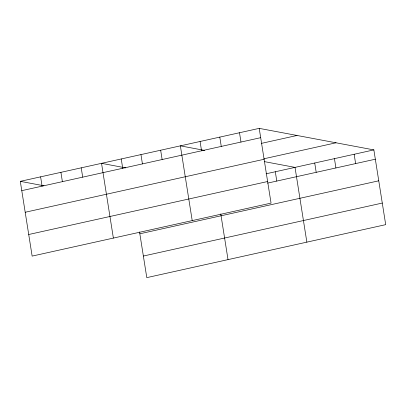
<?xml version="1.0" encoding="UTF-8"?>
<svg xmlns="http://www.w3.org/2000/svg" width="406" height="406" viewBox="0 0 406 406"><rect width="100%" height="100%" fill="white"/><g stroke="black" fill="none" stroke-linecap="round" stroke-linejoin="round"><path stroke-width="0.61" d="M259.211 128.367L271.051 203.117L32.14 256.1L20.3 181.345L259.211 128.367L373.86 149.9L385.7 224.655L146.789 277.633L139.547 231.938M21.777 190.658L260.688 137.68M261.322 143.394L297.045 135.472M263.961 158.776L336.026 142.795M25.197 212.257L264.108 159.274M266.067 173.804L373.86 149.9M28.719 234.506L267.63 181.523M267.544 183.116L375.337 159.213M139.842 233.79L378.757 180.807M143.369 256.039L382.279 203.061M204.609 150.403L180.371 145.85L192.211 220.6M264.281 161.608L295.02 167.384L306.86 242.138M125.769 167.886L101.53 163.334L113.37 238.083M20.3 181.345L43.944 185.786M354.149 154.27L355.626 163.588M334.437 158.644L335.914 167.957M314.731 163.014L316.203 172.327M275.309 171.753L276.785 181.071M239.504 132.737L240.976 142.049M219.793 137.106L221.27 146.419M220.778 213.926L228.02 259.622M200.082 141.476L201.559 150.793M160.659 150.22L162.136 159.533M140.953 154.59L142.425 163.902M121.242 158.964L122.713 168.277M81.22 167.835L82.697 177.148M60.915 172.342L62.392 181.655M40.605 176.843L42.082 186.156"/></g></svg>
